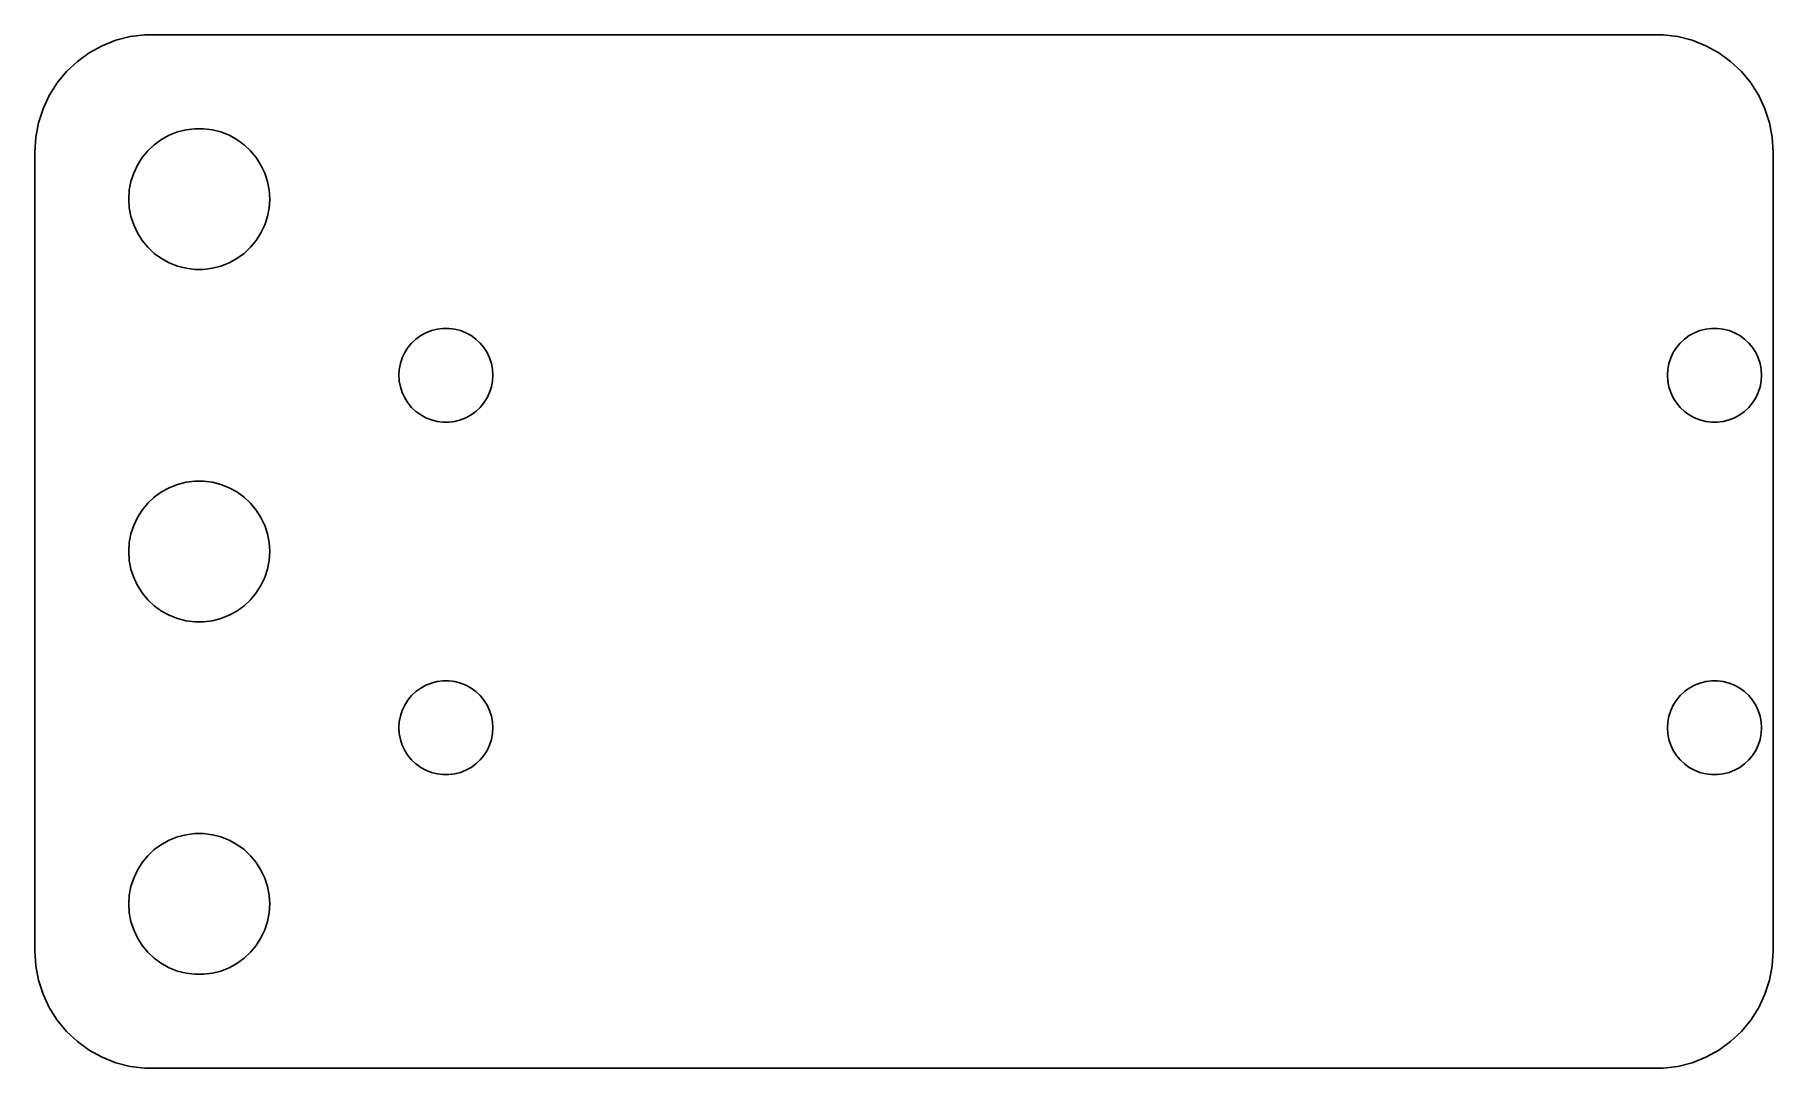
# Model space of a CAD drawing. Header units: metres. Extents: x -37 to 37, y -22 to 22.
import ezdxf

# ---------------------------------------------------------------- set-up
doc = ezdxf.new("R2010")
doc.units = ezdxf.units.M

msp = doc.modelspace()

# ---------------------------------------------------------------- linework, layer by layer
for p, q in [((-34.1289, 21.5241), (-34.6791, 21.2216)), ((-33.5451, 21.7553), (-34.1289, 21.5241)), ((-32.9369, 21.9114), (-33.5451, 21.7553)), ((-32.3139, 21.9901), (-32.9369, 21.9114)), ((32.3139, 21.9901), (-32.3139, 21.9901)), ((32.9369, 21.9114), (32.3139, 21.9901)), ((33.5451, 21.7553), (32.9369, 21.9114)), ((34.1289, 21.5241), (33.5451, 21.7553)), ((34.6791, 21.2216), (34.1289, 21.5241)), ((-35.1871, 20.8526), (-35.6448, 20.4227)), ((-34.6791, 21.2216), (-35.1871, 20.8526)), ((35.1871, 20.8526), (34.6791, 21.2216)), ((35.6448, 20.4227), (35.1871, 20.8526)), ((-35.6448, 20.4227), (-36.0451, 19.9389)), ((36.0451, 19.9389), (35.6448, 20.4227)), ((-36.3815, 19.4088), (-36.6489, 18.8406)), ((-36.0451, 19.9389), (-36.3815, 19.4088)), ((36.3815, 19.4088), (36.0451, 19.9389)), ((36.6489, 18.8406), (36.3815, 19.4088)), ((-36.6489, 18.8406), (-36.8429, 18.2434)), ((36.8429, 18.2434), (36.6489, 18.8406)), ((-36.8429, 18.2434), (-36.9606, 17.6267)), ((-31.2773, 17.7145), (-30.927, 17.8532)), ((-30.927, 17.8532), (-30.5621, 17.9469)), ((-30.5621, 17.9469), (-30.1884, 17.9941)), ((-30.1884, 17.9941), (-29.8116, 17.9941)), ((-29.8116, 17.9941), (-29.4379, 17.9469)), ((-29.4379, 17.9469), (-29.0729, 17.8532)), ((-29.0729, 17.8532), (-28.7227, 17.7145)), ((36.9606, 17.6267), (36.8429, 18.2434)), ((-36.9606, 17.6267), (-37, 17)), ((-32.427, 16.7634), (-32.1869, 17.0536)), ((-32.1869, 17.0536), (-31.9123, 17.3115)), ((-31.9123, 17.3115), (-31.6075, 17.533)), ((-31.6075, 17.533), (-31.2773, 17.7145)), ((-28.7227, 17.7145), (-28.3925, 17.533)), ((-28.3925, 17.533), (-28.0877, 17.3115)), ((-28.0877, 17.3115), (-27.8131, 17.0536)), ((-27.8131, 17.0536), (-27.5729, 16.7634)), ((37, 17), (36.9606, 17.6267)), ((-37, 17), (-37, -17)), ((-32.7893, 16.1044), (-32.6289, 16.4453)), ((-32.6289, 16.4453), (-32.427, 16.7634)), ((-27.5729, 16.7634), (-27.3711, 16.4453)), ((-27.3711, 16.4453), (-27.2107, 16.1044)), ((37, -17), (37, 17)), ((-32.9763, 15.376), (-32.9057, 15.7461)), ((-32.9057, 15.7461), (-32.7893, 16.1044)), ((-27.2107, 16.1044), (-27.0942, 15.7461)), ((-27.0942, 15.7461), (-27.0237, 15.376)), ((-33, 15), (-32.9763, 15.376)), ((-32.9763, 14.624), (-33, 15)), ((-27.0237, 15.376), (-27, 15)), ((-27, 15), (-27.0237, 14.624)), ((-32.9057, 14.2539), (-32.9763, 14.624)), ((-32.7893, 13.8956), (-32.9057, 14.2539)), ((-27.0942, 14.2539), (-27.2107, 13.8956)), ((-27.0237, 14.624), (-27.0942, 14.2539)), ((-32.6289, 13.5547), (-32.7893, 13.8956)), ((-32.427, 13.2366), (-32.6289, 13.5547)), ((-27.3711, 13.5547), (-27.5729, 13.2366)), ((-27.2107, 13.8956), (-27.3711, 13.5547)), ((-32.1869, 12.9464), (-32.427, 13.2366)), ((-31.9123, 12.6884), (-32.1869, 12.9464)), ((-31.6075, 12.467), (-31.9123, 12.6884)), ((-28.0877, 12.6884), (-28.3925, 12.467)), ((-27.8131, 12.9464), (-28.0877, 12.6884)), ((-27.5729, 13.2366), (-27.8131, 12.9464)), ((-31.2773, 12.2855), (-31.6075, 12.467)), ((-30.927, 12.1468), (-31.2773, 12.2855)), ((-30.5621, 12.0531), (-30.927, 12.1468)), ((-30.1884, 12.0059), (-30.5621, 12.0531)), ((-29.8116, 12.0059), (-30.1884, 12.0059)), ((-29.4379, 12.0531), (-29.8116, 12.0059)), ((-29.0729, 12.1468), (-29.4379, 12.0531)), ((-28.7227, 12.2855), (-29.0729, 12.1468)), ((-28.3925, 12.467), (-28.7227, 12.2855)), ((-20.9579, 8.86908), (-20.7748, 9.04102)), ((-20.7748, 9.04102), (-20.5716, 9.18864)), ((-20.5716, 9.18864), (-20.3515, 9.30965)), ((-20.3515, 9.30965), (-20.118, 9.4021)), ((-20.118, 9.4021), (-19.8748, 9.46457)), ((-19.8748, 9.46457), (-19.6256, 9.49605)), ((-19.6256, 9.49605), (-19.3744, 9.49605)), ((-19.3744, 9.49605), (-19.1252, 9.46457)), ((-19.1252, 9.46457), (-18.882, 9.4021)), ((-18.882, 9.4021), (-18.6484, 9.30965)), ((-18.6484, 9.30965), (-18.4283, 9.18864)), ((-18.4283, 9.18864), (-18.2251, 9.04102)), ((-18.2251, 9.04102), (-18.0421, 8.86908)), ((33.0421, 8.86908), (33.2251, 9.04102)), ((33.2251, 9.04102), (33.4283, 9.18864)), ((33.4283, 9.18864), (33.6484, 9.30965)), ((33.6484, 9.30965), (33.882, 9.4021)), ((33.882, 9.4021), (34.1252, 9.46457)), ((34.1252, 9.46457), (34.3744, 9.49605)), ((34.3744, 9.49605), (34.6256, 9.49605)), ((34.6256, 9.49605), (34.8748, 9.46457)), ((34.8748, 9.46457), (35.118, 9.4021)), ((35.118, 9.4021), (35.3515, 9.30965)), ((35.3515, 9.30965), (35.5717, 9.18864)), ((35.5717, 9.18864), (35.7748, 9.04102)), ((35.7748, 9.04102), (35.9579, 8.86908)), ((-21.4372, 7.99738), (-21.3595, 8.23624)), ((-21.3595, 8.23624), (-21.2526, 8.4635)), ((-21.2526, 8.4635), (-21.118, 8.67557)), ((-21.118, 8.67557), (-20.9579, 8.86908)), ((-18.0421, 8.86908), (-17.882, 8.67557)), ((-17.882, 8.67557), (-17.7474, 8.4635)), ((-17.7474, 8.4635), (-17.6404, 8.23624)), ((-17.6404, 8.23624), (-17.5628, 7.99738)), ((32.5628, 7.99738), (32.6404, 8.23624)), ((32.6404, 8.23624), (32.7474, 8.4635)), ((32.7474, 8.4635), (32.882, 8.67557)), ((32.882, 8.67557), (33.0421, 8.86908)), ((35.9579, 8.86908), (36.118, 8.67557)), ((36.118, 8.67557), (36.2526, 8.4635)), ((36.2526, 8.4635), (36.3595, 8.23624)), ((36.3595, 8.23624), (36.4372, 7.99738)), ((-21.5, 7.5), (-21.4842, 7.75066)), ((-21.4842, 7.24933), (-21.5, 7.5)), ((-21.4842, 7.75066), (-21.4372, 7.99738)), ((-17.5628, 7.99738), (-17.5158, 7.75066)), ((-17.5158, 7.75066), (-17.5, 7.5)), ((-17.5, 7.5), (-17.5158, 7.24933)), ((32.5, 7.5), (32.5158, 7.75066)), ((32.5158, 7.24933), (32.5, 7.5)), ((32.5158, 7.75066), (32.5628, 7.99738)), ((36.4372, 7.99738), (36.4842, 7.75066)), ((36.4842, 7.75066), (36.5, 7.5)), ((36.5, 7.5), (36.4842, 7.24933)), ((-21.4372, 7.00261), (-21.4842, 7.24933)), ((-21.3595, 6.76375), (-21.4372, 7.00261)), ((-21.2526, 6.53648), (-21.3595, 6.76375)), ((-17.6404, 6.76375), (-17.7474, 6.53648)), ((-17.5628, 7.00261), (-17.6404, 6.76375)), ((-17.5158, 7.24933), (-17.5628, 7.00261)), ((32.5628, 7.00261), (32.5158, 7.24933)), ((32.6404, 6.76375), (32.5628, 7.00261)), ((32.7474, 6.53648), (32.6404, 6.76375)), ((36.3595, 6.76375), (36.2526, 6.53648)), ((36.4372, 7.00261), (36.3595, 6.76375)), ((36.4842, 7.24933), (36.4372, 7.00261)), ((-21.118, 6.32442), (-21.2526, 6.53648)), ((-20.9579, 6.13091), (-21.118, 6.32442)), ((-20.7748, 5.95897), (-20.9579, 6.13091)), ((-20.5716, 5.81134), (-20.7748, 5.95897)), ((-18.2251, 5.95897), (-18.4283, 5.81134)), ((-18.0421, 6.13091), (-18.2251, 5.95897)), ((-17.882, 6.32442), (-18.0421, 6.13091)), ((-17.7474, 6.53648), (-17.882, 6.32442)), ((32.882, 6.32442), (32.7474, 6.53648)), ((33.0421, 6.13091), (32.882, 6.32442)), ((33.2251, 5.95897), (33.0421, 6.13091)), ((33.4283, 5.81134), (33.2251, 5.95897)), ((35.7748, 5.95897), (35.5717, 5.81134)), ((35.9579, 6.13091), (35.7748, 5.95897)), ((36.118, 6.32442), (35.9579, 6.13091)), ((36.2526, 6.53648), (36.118, 6.32442)), ((-20.3515, 5.69034), (-20.5716, 5.81134)), ((-20.118, 5.59789), (-20.3515, 5.69034)), ((-19.8748, 5.53542), (-20.118, 5.59789)), ((-19.6256, 5.50394), (-19.8748, 5.53542)), ((-19.3744, 5.50394), (-19.6256, 5.50394)), ((-19.1252, 5.53542), (-19.3744, 5.50394)), ((-18.882, 5.59789), (-19.1252, 5.53542)), ((-18.6484, 5.69034), (-18.882, 5.59789)), ((-18.4283, 5.81134), (-18.6484, 5.69034)), ((33.6484, 5.69034), (33.4283, 5.81134)), ((33.882, 5.59789), (33.6484, 5.69034)), ((34.1252, 5.53542), (33.882, 5.59789)), ((34.3744, 5.50394), (34.1252, 5.53542)), ((34.6256, 5.50394), (34.3744, 5.50394)), ((34.8748, 5.53542), (34.6256, 5.50394)), ((35.118, 5.59789), (34.8748, 5.53542)), ((35.3515, 5.69034), (35.118, 5.59789)), ((35.5717, 5.81134), (35.3515, 5.69034)), ((-30.5621, 2.94685), (-30.1884, 2.99408)), ((-30.1884, 2.99408), (-29.8116, 2.99408)), ((-29.8116, 2.99408), (-29.4379, 2.94685)), ((-32.1869, 2.05363), (-31.9123, 2.31154)), ((-31.9123, 2.31154), (-31.6075, 2.53297)), ((-31.6075, 2.53297), (-31.2773, 2.71448)), ((-31.2773, 2.71448), (-30.927, 2.85316)), ((-30.927, 2.85316), (-30.5621, 2.94685)), ((-29.4379, 2.94685), (-29.0729, 2.85316)), ((-29.0729, 2.85316), (-28.7227, 2.71448)), ((-28.7227, 2.71448), (-28.3925, 2.53297)), ((-28.3925, 2.53297), (-28.0877, 2.31154)), ((-28.0877, 2.31154), (-27.8131, 2.05363)), ((-32.6289, 1.44525), (-32.427, 1.76335)), ((-32.427, 1.76335), (-32.1869, 2.05363)), ((-27.8131, 2.05363), (-27.5729, 1.76335)), ((-27.5729, 1.76335), (-27.3711, 1.44525)), ((-32.9763, 0.37599), (-32.9057, 0.74606)), ((-32.9057, 0.74606), (-32.7893, 1.10437)), ((-32.7893, 1.10437), (-32.6289, 1.44525)), ((-27.3711, 1.44525), (-27.2107, 1.10437)), ((-27.2107, 1.10437), (-27.0942, 0.74606)), ((-27.0942, 0.74606), (-27.0237, 0.37599)), ((-33, 0), (-32.9763, 0.37599)), ((-32.9763, -0.37599), (-33, 0)), ((-27.0237, 0.37599), (-27, 0)), ((-27, 0), (-27.0237, -0.37599)), ((-32.9057, -0.74606), (-32.9763, -0.37599)), ((-27.0237, -0.37599), (-27.0942, -0.74606)), ((-32.7893, -1.10437), (-32.9057, -0.74606)), ((-32.6289, -1.44525), (-32.7893, -1.10437)), ((-32.427, -1.76335), (-32.6289, -1.44525)), ((-27.3711, -1.44525), (-27.5729, -1.76335)), ((-27.2107, -1.10437), (-27.3711, -1.44525)), ((-27.0942, -0.74606), (-27.2107, -1.10437)), ((-32.1869, -2.05363), (-32.427, -1.76335)), ((-31.9123, -2.31154), (-32.1869, -2.05363)), ((-27.8131, -2.05363), (-28.0877, -2.31154)), ((-27.5729, -1.76335), (-27.8131, -2.05363)), ((-31.6075, -2.53297), (-31.9123, -2.31154)), ((-31.2773, -2.71448), (-31.6075, -2.53297)), ((-30.927, -2.85316), (-31.2773, -2.71448)), ((-30.5621, -2.94685), (-30.927, -2.85316)), ((-30.1884, -2.99408), (-30.5621, -2.94685)), ((-29.4379, -2.94685), (-29.8116, -2.99408)), ((-29.0729, -2.85316), (-29.4379, -2.94685)), ((-28.7227, -2.71448), (-29.0729, -2.85316)), ((-28.3925, -2.53297), (-28.7227, -2.71448)), ((-28.0877, -2.31154), (-28.3925, -2.53297)), ((-29.8116, -2.99408), (-30.1884, -2.99408)), ((-20.7748, -5.95897), (-20.5716, -5.81134)), ((-20.5716, -5.81134), (-20.3515, -5.69034)), ((-20.3515, -5.69034), (-20.118, -5.59789)), ((-20.118, -5.59789), (-19.8748, -5.53542)), ((-19.8748, -5.53542), (-19.6256, -5.50394)), ((-19.6256, -5.50394), (-19.3744, -5.50394)), ((-19.3744, -5.50394), (-19.1252, -5.53542)), ((-19.1252, -5.53542), (-18.882, -5.59789)), ((-18.882, -5.59789), (-18.6484, -5.69034)), ((-18.6484, -5.69034), (-18.4283, -5.81134)), ((-18.4283, -5.81134), (-18.2251, -5.95897)), ((33.2251, -5.95897), (33.4283, -5.81134)), ((33.4283, -5.81134), (33.6484, -5.69034)), ((33.6484, -5.69034), (33.882, -5.59789)), ((33.882, -5.59789), (34.1252, -5.53542)), ((34.1252, -5.53542), (34.3744, -5.50394)), ((34.3744, -5.50394), (34.6256, -5.50394)), ((34.6256, -5.50394), (34.8748, -5.53542)), ((34.8748, -5.53542), (35.118, -5.59789)), ((35.118, -5.59789), (35.3515, -5.69034)), ((35.3515, -5.69034), (35.5717, -5.81134)), ((35.5717, -5.81134), (35.7748, -5.95897)), ((-21.3595, -6.76375), (-21.2526, -6.53648)), ((-21.2526, -6.53648), (-21.118, -6.32442)), ((-21.118, -6.32442), (-20.9579, -6.13091)), ((-20.9579, -6.13091), (-20.7748, -5.95897)), ((-18.2251, -5.95897), (-18.0421, -6.13091)), ((-18.0421, -6.13091), (-17.882, -6.32442)), ((-17.882, -6.32442), (-17.7474, -6.53648)), ((-17.7474, -6.53648), (-17.6404, -6.76375)), ((32.6404, -6.76375), (32.7474, -6.53648)), ((32.7474, -6.53648), (32.882, -6.32442)), ((32.882, -6.32442), (33.0421, -6.13091)), ((33.0421, -6.13091), (33.2251, -5.95897)), ((35.7748, -5.95897), (35.9579, -6.13091)), ((35.9579, -6.13091), (36.118, -6.32442)), ((36.118, -6.32442), (36.2526, -6.53648)), ((36.2526, -6.53648), (36.3595, -6.76375)), ((-21.5, -7.5), (-21.4842, -7.24933)), ((-21.4842, -7.24933), (-21.4372, -7.00261)), ((-21.4372, -7.00261), (-21.3595, -6.76375)), ((-17.6404, -6.76375), (-17.5628, -7.00261)), ((-17.5628, -7.00261), (-17.5158, -7.24933)), ((-17.5158, -7.24933), (-17.5, -7.5)), ((32.5, -7.5), (32.5158, -7.24933)), ((32.5158, -7.24933), (32.5628, -7.00261)), ((32.5628, -7.00261), (32.6404, -6.76375)), ((36.3595, -6.76375), (36.4372, -7.00261)), ((36.4372, -7.00261), (36.4842, -7.24933)), ((36.4842, -7.24933), (36.5, -7.5)), ((-21.4842, -7.75066), (-21.5, -7.5)), ((-21.4372, -7.99738), (-21.4842, -7.75066)), ((-21.3595, -8.23624), (-21.4372, -7.99738)), ((-17.5628, -7.99738), (-17.6404, -8.23624)), ((-17.5158, -7.75066), (-17.5628, -7.99738)), ((-17.5, -7.5), (-17.5158, -7.75066)), ((32.5158, -7.75066), (32.5, -7.5)), ((32.5628, -7.99738), (32.5158, -7.75066)), ((32.6404, -8.23624), (32.5628, -7.99738)), ((36.4372, -7.99738), (36.3595, -8.23624)), ((36.4842, -7.75066), (36.4372, -7.99738)), ((36.5, -7.5), (36.4842, -7.75066)), ((-21.2526, -8.4635), (-21.3595, -8.23624)), ((-21.118, -8.67557), (-21.2526, -8.4635)), ((-20.9579, -8.86908), (-21.118, -8.67557)), ((-20.7748, -9.04102), (-20.9579, -8.86908)), ((-18.0421, -8.86908), (-18.2251, -9.04102)), ((-17.882, -8.67557), (-18.0421, -8.86908)), ((-17.7474, -8.4635), (-17.882, -8.67557)), ((-17.6404, -8.23624), (-17.7474, -8.4635)), ((32.7474, -8.4635), (32.6404, -8.23624)), ((32.882, -8.67557), (32.7474, -8.4635)), ((33.0421, -8.86908), (32.882, -8.67557)), ((33.2251, -9.04102), (33.0421, -8.86908)), ((35.9579, -8.86908), (35.7748, -9.04102)), ((36.118, -8.67557), (35.9579, -8.86908)), ((36.2526, -8.4635), (36.118, -8.67557)), ((36.3595, -8.23624), (36.2526, -8.4635)), ((-20.5716, -9.18864), (-20.7748, -9.04102)), ((-20.3515, -9.30965), (-20.5716, -9.18864)), ((-20.118, -9.4021), (-20.3515, -9.30965)), ((-19.8748, -9.46457), (-20.118, -9.4021)), ((-19.6256, -9.49605), (-19.8748, -9.46457)), ((-19.3744, -9.49605), (-19.6256, -9.49605)), ((-19.1252, -9.46457), (-19.3744, -9.49605)), ((-18.882, -9.4021), (-19.1252, -9.46457)), ((-18.6484, -9.30965), (-18.882, -9.4021)), ((-18.4283, -9.18864), (-18.6484, -9.30965)), ((-18.2251, -9.04102), (-18.4283, -9.18864)), ((33.4283, -9.18864), (33.2251, -9.04102)), ((33.6484, -9.30965), (33.4283, -9.18864)), ((33.882, -9.4021), (33.6484, -9.30965)), ((34.1252, -9.46457), (33.882, -9.4021)), ((34.3744, -9.49605), (34.1252, -9.46457)), ((34.6256, -9.49605), (34.3744, -9.49605)), ((34.8748, -9.46457), (34.6256, -9.49605)), ((35.118, -9.4021), (34.8748, -9.46457)), ((35.3515, -9.30965), (35.118, -9.4021)), ((35.5717, -9.18864), (35.3515, -9.30965)), ((35.7748, -9.04102), (35.5717, -9.18864)), ((-31.9123, -12.6884), (-31.6075, -12.467)), ((-31.6075, -12.467), (-31.2773, -12.2855)), ((-31.2773, -12.2855), (-30.927, -12.1468)), ((-30.927, -12.1468), (-30.5621, -12.0531)), ((-30.5621, -12.0531), (-30.1884, -12.0059)), ((-30.1884, -12.0059), (-29.8116, -12.0059)), ((-29.8116, -12.0059), (-29.4379, -12.0531)), ((-29.4379, -12.0531), (-29.0729, -12.1468)), ((-29.0729, -12.1468), (-28.7227, -12.2855)), ((-28.7227, -12.2855), (-28.3925, -12.467)), ((-28.3925, -12.467), (-28.0877, -12.6884)), ((-32.6289, -13.5547), (-32.427, -13.2366)), ((-32.427, -13.2366), (-32.1869, -12.9464)), ((-32.1869, -12.9464), (-31.9123, -12.6884)), ((-28.0877, -12.6884), (-27.8131, -12.9464)), ((-27.8131, -12.9464), (-27.5729, -13.2366)), ((-27.5729, -13.2366), (-27.3711, -13.5547)), ((-32.9057, -14.2539), (-32.7893, -13.8956)), ((-32.7893, -13.8956), (-32.6289, -13.5547)), ((-27.3711, -13.5547), (-27.2107, -13.8956)), ((-27.2107, -13.8956), (-27.0942, -14.2539)), ((-33, -15), (-32.9763, -14.624)), ((-32.9763, -14.624), (-32.9057, -14.2539)), ((-27.0942, -14.2539), (-27.0237, -14.624)), ((-27.0237, -14.624), (-27, -15)), ((-32.9763, -15.376), (-33, -15)), ((-32.9057, -15.7461), (-32.9763, -15.376)), ((-27.0237, -15.376), (-27.0942, -15.7461)), ((-27, -15), (-27.0237, -15.376)), ((-32.7893, -16.1044), (-32.9057, -15.7461)), ((-32.6289, -16.4453), (-32.7893, -16.1044)), ((-27.2107, -16.1044), (-27.3711, -16.4453)), ((-27.0942, -15.7461), (-27.2107, -16.1044)), ((-37, -17), (-36.9606, -17.6267)), ((-32.427, -16.7634), (-32.6289, -16.4453)), ((-32.1869, -17.0536), (-32.427, -16.7634)), ((-27.5729, -16.7634), (-27.8131, -17.0536)), ((-27.3711, -16.4453), (-27.5729, -16.7634)), ((36.9606, -17.6267), (37, -17)), ((-36.9606, -17.6267), (-36.8429, -18.2434)), ((-31.9123, -17.3115), (-32.1869, -17.0536)), ((-31.6075, -17.533), (-31.9123, -17.3115)), ((-31.2773, -17.7145), (-31.6075, -17.533)), ((-30.927, -17.8532), (-31.2773, -17.7145)), ((-28.7227, -17.7145), (-29.0729, -17.8532)), ((-28.3925, -17.533), (-28.7227, -17.7145)), ((-28.0877, -17.3115), (-28.3925, -17.533)), ((-27.8131, -17.0536), (-28.0877, -17.3115)), ((36.8429, -18.2434), (36.9606, -17.6267)), ((-36.8429, -18.2434), (-36.6489, -18.8406)), ((-30.5621, -17.9469), (-30.927, -17.8532)), ((-30.1884, -17.9941), (-30.5621, -17.9469)), ((-29.8116, -17.9941), (-30.1884, -17.9941)), ((-29.4379, -17.9469), (-29.8116, -17.9941)), ((-29.0729, -17.8532), (-29.4379, -17.9469)), ((36.6489, -18.8406), (36.8429, -18.2434)), ((-36.6489, -18.8406), (-36.3815, -19.4088)), ((36.3815, -19.4088), (36.6489, -18.8406)), ((-36.3815, -19.4088), (-36.0451, -19.9389)), ((-36.0451, -19.9389), (-35.6448, -20.4227)), ((35.6448, -20.4227), (36.0451, -19.9389)), ((36.0451, -19.9389), (36.3815, -19.4088)), ((-35.6448, -20.4227), (-35.1871, -20.8526)), ((35.1871, -20.8526), (35.6448, -20.4227)), ((-35.1871, -20.8526), (-34.6791, -21.2216)), ((-34.6791, -21.2216), (-34.1289, -21.5241)), ((34.1289, -21.5241), (34.6791, -21.2216)), ((34.6791, -21.2216), (35.1871, -20.8526)), ((-34.1289, -21.5241), (-33.5451, -21.7553)), ((-33.5451, -21.7553), (-32.9369, -21.9114)), ((-32.9369, -21.9114), (-32.3139, -21.9901)), ((-32.3139, -21.9901), (32.3139, -21.9901)), ((32.3139, -21.9901), (32.9369, -21.9114)), ((32.9369, -21.9114), (33.5451, -21.7553)), ((33.5451, -21.7553), (34.1289, -21.5241))]:
    msp.add_line(p, q)

doc.saveas('drawing.dxf')
